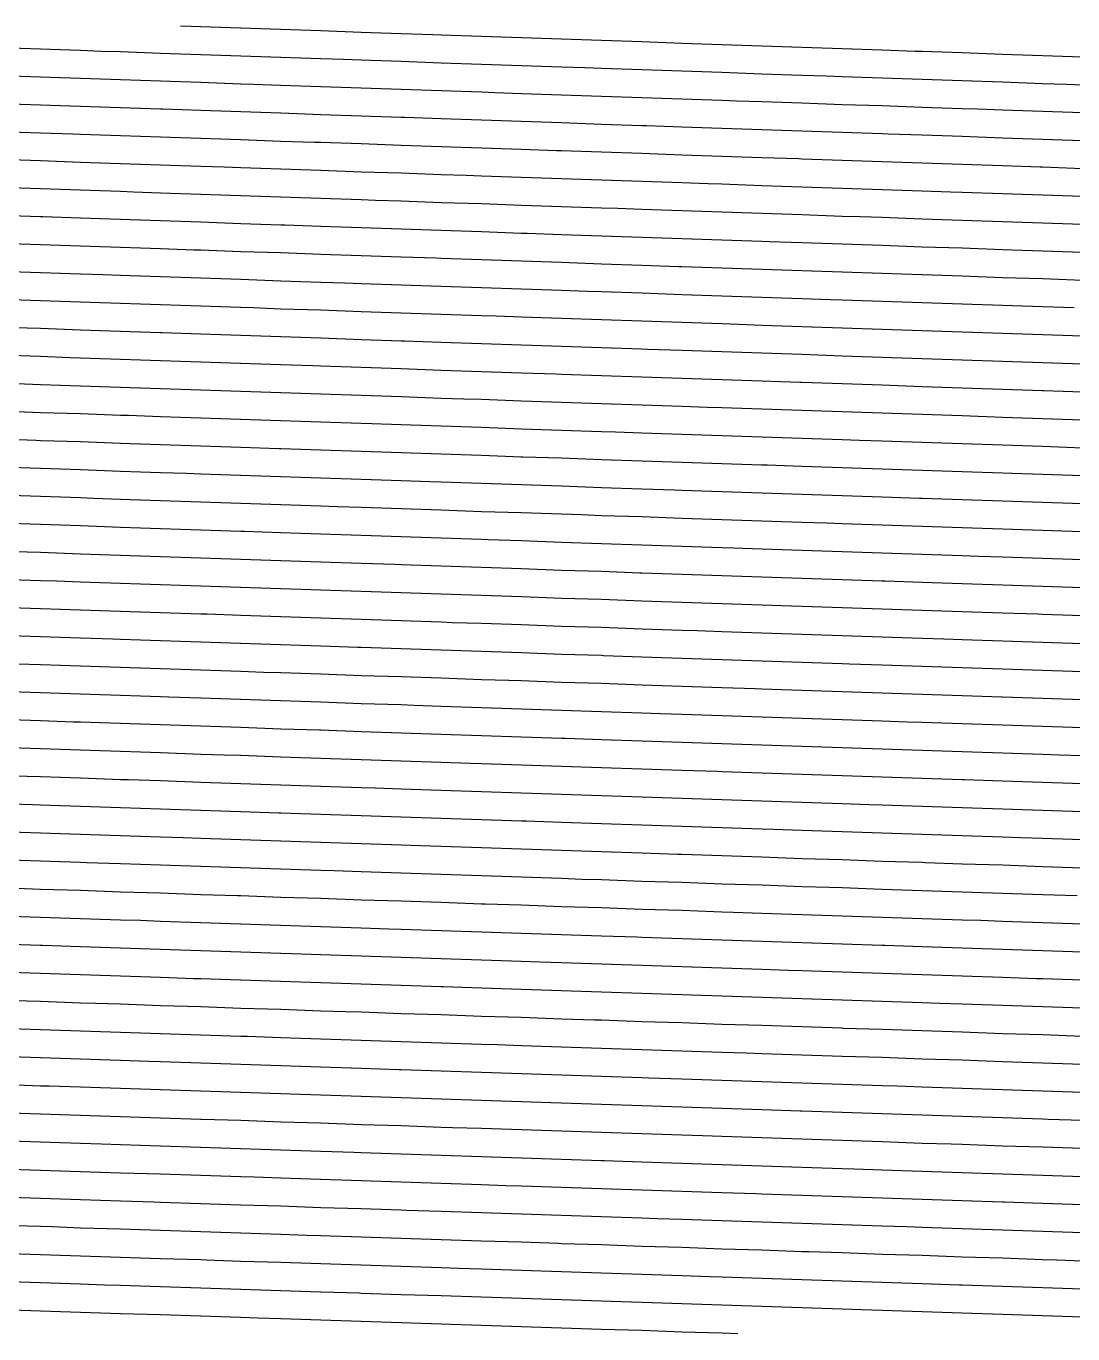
# Model space of a CAD drawing. Header units: metres. Extents: x 228 to 3387, y 31 to 162.
# Drawn here: x 2234.6 to 2317.2, y 32.7 to 135.9 of the extents above; entities that cross this region are included whole.
import ezdxf

# ---------------------------------------------------------------- set-up
doc = ezdxf.new("R2010")
doc.units = ezdxf.units.M
for name, color, linetype in [('Vs_1000', 7, 'Continuous'), ('Vs_1025', 7, 'Continuous'), ('Vs_1050', 7, 'Continuous'), ('Vs_1075', 7, 'Continuous'), ('Vs_1100', 7, 'Continuous'), ('Vs_1125', 7, 'Continuous'), ('Vs_1150', 7, 'Continuous'), ('Vs_1175', 7, 'Continuous'), ('Vs_1200', 7, 'Continuous'), ('Vs_1225', 7, 'Continuous'), ('Vs_1250', 7, 'Continuous'), ('Vs_1275', 7, 'Continuous'), ('Vs_1300', 7, 'Continuous'), ('Vs_1325', 7, 'Continuous'), ('Vs_1350', 7, 'Continuous'), ('Vs_1375', 7, 'Continuous'), ('Vs_1400', 7, 'Continuous'), ('Vs_1425', 7, 'Continuous'), ('Vs_1450', 7, 'Continuous'), ('Vs_1475', 7, 'Continuous'), ('Vs_1500', 7, 'Continuous'), ('Vs_1525', 7, 'Continuous'), ('Vs_375', 7, 'Continuous'), ('Vs_400', 7, 'Continuous'), ('Vs_425', 7, 'Continuous'), ('Vs_450', 7, 'Continuous'), ('Vs_475', 7, 'Continuous'), ('Vs_500', 7, 'Continuous'), ('Vs_525', 7, 'Continuous'), ('Vs_550', 7, 'Continuous'), ('Vs_575', 7, 'Continuous'), ('Vs_600', 7, 'Continuous'), ('Vs_625', 7, 'Continuous'), ('Vs_650', 7, 'Continuous'), ('Vs_675', 7, 'Continuous'), ('Vs_700', 7, 'Continuous'), ('Vs_725', 7, 'Continuous'), ('Vs_750', 7, 'Continuous'), ('Vs_775', 7, 'Continuous'), ('Vs_800', 7, 'Continuous'), ('Vs_825', 7, 'Continuous'), ('Vs_850', 7, 'Continuous'), ('Vs_875', 7, 'Continuous'), ('Vs_900', 7, 'Continuous'), ('Vs_925', 7, 'Continuous'), ('Vs_950', 7, 'Continuous'), ('Vs_975', 7, 'Continuous')]:
    doc.layers.add(name, color=color, linetype=linetype)

msp = doc.modelspace()

# ---------------------------------------------------------------- linework, layer by layer
at = {"layer": 'Vs_1000'}
msp.add_lwpolyline([(2317.92, 78.32), (2316.1, 78.38), (2314.76, 78.43), (2311.6, 78.53), (2308.44, 78.64), (2305.28, 78.74), (2302.12, 78.85), (2298.95, 78.96), (2296.6, 79.04), (2295.79, 79.06), (2292.63, 79.17), (2289.47, 79.27), (2286.31, 79.38), (2283.15, 79.49), (2279.98, 79.59), (2277.14, 79.69), (2276.82, 79.7), (2273.66, 79.81), (2270.5, 79.91), (2267.34, 80.02), (2264.17, 80.12), (2261.01, 80.23), (2257.85, 80.34), (2257.73, 80.34), (2254.69, 80.44), (2251.53, 80.55), (2248.37, 80.66), (2245.2, 80.76), (2242.04, 80.87), (2238.88, 80.98), (2238.33, 80.99), (2235.72, 81.08), (2232.56, 81.19)], dxfattribs=at)
at = {"layer": 'Vs_1025'}
msp.add_lwpolyline([(2317.92, 76.11), (2314.76, 76.22), (2311.6, 76.32), (2308.59, 76.42), (2308.44, 76.43), (2305.28, 76.53), (2302.12, 76.64), (2298.95, 76.75), (2295.79, 76.85), (2292.63, 76.96), (2289.47, 77.06), (2289.1, 77.08), (2286.31, 77.17), (2283.15, 77.28), (2279.98, 77.38), (2276.82, 77.49), (2273.66, 77.59), (2270.5, 77.7), (2269.64, 77.73), (2267.34, 77.81), (2264.17, 77.91), (2261.01, 78.02), (2257.85, 78.12), (2254.69, 78.23), (2251.53, 78.34), (2250.21, 78.38), (2248.37, 78.44), (2245.2, 78.55), (2242.04, 78.66), (2238.88, 78.76), (2235.72, 78.87), (2232.56, 78.98)], dxfattribs=at)
at = {"layer": 'Vs_1050'}
msp.add_lwpolyline([(2317.92, 73.9), (2314.76, 74), (2311.6, 74.11), (2308.44, 74.22), (2305.28, 74.32), (2302.12, 74.43), (2301.08, 74.46), (2298.95, 74.53), (2295.79, 74.64), (2292.63, 74.75), (2289.47, 74.85), (2286.31, 74.96), (2283.15, 75.06), (2281.58, 75.12), (2279.98, 75.17), (2276.82, 75.28), (2273.66, 75.38), (2270.5, 75.49), (2267.34, 75.59), (2264.17, 75.7), (2262.11, 75.77), (2261.01, 75.81), (2257.85, 75.91), (2254.69, 76.02), (2251.53, 76.12), (2248.37, 76.23), (2245.2, 76.34), (2242.66, 76.42), (2242.04, 76.44), (2238.88, 76.55), (2235.72, 76.66), (2232.56, 76.76)], dxfattribs=at)
at = {"layer": 'Vs_1075'}
msp.add_lwpolyline([(2317.92, 71.69), (2314.76, 71.79), (2313.06, 71.85), (2311.6, 71.9), (2308.44, 72), (2305.28, 72.11), (2302.12, 72.22), (2298.95, 72.32), (2295.79, 72.43), (2293.54, 72.5), (2292.63, 72.53), (2289.47, 72.64), (2286.31, 72.74), (2283.15, 72.85), (2279.98, 72.96), (2276.82, 73.06), (2274.04, 73.16), (2273.66, 73.17), (2270.5, 73.27), (2267.34, 73.38), (2264.17, 73.49), (2261.01, 73.59), (2257.85, 73.7), (2254.69, 73.8), (2254.56, 73.81), (2251.53, 73.91), (2248.37, 74.02), (2245.2, 74.12), (2242.04, 74.23), (2238.88, 74.33), (2235.72, 74.44), (2235.08, 74.46), (2232.56, 74.55)], dxfattribs=at)
at = {"layer": 'Vs_1100'}
msp.add_lwpolyline([(2317.92, 69.47), (2314.76, 69.58), (2311.6, 69.69), (2308.44, 69.79), (2305.52, 69.89), (2305.28, 69.9), (2302.12, 70), (2298.95, 70.11), (2295.79, 70.21), (2292.63, 70.32), (2289.47, 70.43), (2286.31, 70.53), (2285.99, 70.54), (2283.15, 70.64), (2279.98, 70.74), (2276.82, 70.85), (2273.66, 70.96), (2270.5, 71.06), (2267.34, 71.17), (2266.48, 71.2), (2264.17, 71.27), (2261.01, 71.38), (2257.85, 71.48), (2254.69, 71.59), (2251.53, 71.7), (2248.37, 71.8), (2246.97, 71.85), (2245.2, 71.91), (2242.04, 72.01), (2238.88, 72.12), (2235.72, 72.23), (2232.56, 72.33)], dxfattribs=at)
at = {"layer": 'Vs_1125'}
msp.add_lwpolyline([(2317.49, 67.28), (2314.76, 67.37), (2311.6, 67.47), (2308.44, 67.58), (2305.28, 67.68), (2302.12, 67.79), (2298.95, 67.9), (2297.95, 67.93), (2295.79, 68), (2292.63, 68.11), (2289.47, 68.21), (2286.31, 68.32), (2283.15, 68.42), (2279.98, 68.53), (2278.42, 68.58), (2276.82, 68.64), (2273.66, 68.74), (2270.5, 68.85), (2267.34, 68.95), (2264.17, 69.06), (2261.01, 69.17), (2258.89, 69.24), (2257.85, 69.27), (2254.69, 69.38), (2251.53, 69.48), (2248.37, 69.59), (2245.2, 69.69), (2242.04, 69.8), (2239.35, 69.89), (2238.88, 69.91), (2235.72, 70.01), (2232.56, 70.12)], dxfattribs=at)
at = {"layer": 'Vs_1150'}
msp.add_lwpolyline([(2317.92, 65.05), (2314.76, 65.15), (2311.6, 65.26), (2309.91, 65.32), (2308.44, 65.37), (2305.28, 65.47), (2302.12, 65.58), (2298.95, 65.68), (2295.79, 65.79), (2292.63, 65.89), (2290.37, 65.97), (2289.47, 66), (2286.31, 66.11), (2283.15, 66.21), (2279.98, 66.32), (2276.82, 66.42), (2273.66, 66.53), (2270.82, 66.62), (2270.5, 66.63), (2267.34, 66.74), (2264.17, 66.85), (2261.01, 66.95), (2257.85, 67.06), (2254.69, 67.16), (2251.53, 67.27), (2251.26, 67.28), (2248.37, 67.37), (2245.2, 67.48), (2242.04, 67.58), (2238.88, 67.69), (2235.72, 67.79), (2232.56, 67.9)], dxfattribs=at)
at = {"layer": 'Vs_1175'}
msp.add_lwpolyline([(2317.92, 62.84), (2314.76, 62.94), (2311.6, 63.05), (2308.44, 63.15), (2305.28, 63.26), (2302.33, 63.36), (2302.12, 63.36), (2298.95, 63.47), (2295.79, 63.58), (2292.63, 63.68), (2289.47, 63.79), (2286.31, 63.89), (2283.15, 64), (2282.77, 64.01), (2279.98, 64.1), (2276.82, 64.21), (2273.66, 64.31), (2270.5, 64.42), (2267.34, 64.53), (2264.17, 64.63), (2263.19, 64.66), (2261.01, 64.74), (2257.85, 64.84), (2254.69, 64.95), (2251.53, 65.05), (2248.37, 65.16), (2245.2, 65.26), (2243.6, 65.32), (2242.04, 65.37), (2238.88, 65.47), (2235.72, 65.58), (2232.56, 65.68)], dxfattribs=at)
at = {"layer": 'Vs_1200'}
msp.add_lwpolyline([(2317.92, 60.62), (2314.76, 60.73), (2314.27, 60.74), (2311.6, 60.83), (2308.44, 60.94), (2305.28, 61.04), (2302.12, 61.15), (2298.95, 61.26), (2295.79, 61.36), (2294.72, 61.4), (2292.63, 61.47), (2289.47, 61.57), (2286.31, 61.68), (2283.15, 61.78), (2279.98, 61.89), (2276.82, 61.99), (2275.14, 62.05), (2273.66, 62.1), (2270.5, 62.2), (2267.34, 62.31), (2264.17, 62.42), (2261.01, 62.52), (2257.85, 62.63), (2255.53, 62.7), (2254.69, 62.73), (2251.53, 62.84), (2248.37, 62.94), (2245.2, 63.05), (2242.04, 63.15), (2238.88, 63.26), (2235.89, 63.36), (2235.72, 63.36), (2232.56, 63.47)], dxfattribs=at)
at = {"layer": 'Vs_1225'}
msp.add_lwpolyline([(2317.92, 58.41), (2314.76, 58.51), (2311.6, 58.62), (2308.44, 58.72), (2306.66, 58.78), (2305.28, 58.83), (2302.12, 58.94), (2298.95, 59.04), (2295.79, 59.15), (2292.63, 59.25), (2289.47, 59.36), (2287.09, 59.44), (2286.31, 59.46), (2283.15, 59.57), (2279.98, 59.67), (2276.82, 59.78), (2273.66, 59.88), (2270.5, 59.99), (2267.48, 60.09), (2267.34, 60.1), (2264.17, 60.2), (2261.01, 60.31), (2257.85, 60.41), (2254.69, 60.52), (2251.53, 60.62), (2248.37, 60.73), (2247.83, 60.74), (2245.2, 60.83), (2242.04, 60.94), (2238.88, 61.04), (2235.72, 61.15), (2232.56, 61.25)], dxfattribs=at)
at = {"layer": 'Vs_1250'}
msp.add_lwpolyline([(2317.92, 56.19), (2314.76, 56.3), (2311.6, 56.4), (2308.44, 56.51), (2305.28, 56.62), (2302.12, 56.72), (2299.03, 56.82), (2298.95, 56.83), (2295.79, 56.93), (2292.63, 57.04), (2289.47, 57.14), (2286.31, 57.25), (2283.15, 57.35), (2279.98, 57.46), (2279.43, 57.48), (2276.82, 57.56), (2273.66, 57.67), (2270.5, 57.77), (2267.34, 57.88), (2264.17, 57.98), (2261.01, 58.09), (2259.78, 58.13), (2257.85, 58.19), (2254.69, 58.3), (2251.53, 58.4), (2248.37, 58.51), (2245.2, 58.61), (2242.04, 58.72), (2240.08, 58.78), (2238.88, 58.82), (2235.72, 58.93), (2232.56, 59.03)], dxfattribs=at)
at = {"layer": 'Vs_1275'}
msp.add_lwpolyline([(2317.92, 53.98), (2314.76, 54.08), (2311.6, 54.19), (2310.95, 54.21), (2308.44, 54.3), (2305.28, 54.4), (2302.12, 54.51), (2298.95, 54.61), (2295.79, 54.72), (2292.63, 54.82), (2291.38, 54.86), (2289.47, 54.93), (2286.31, 55.03), (2283.15, 55.14), (2279.98, 55.24), (2276.82, 55.35), (2273.66, 55.45), (2271.74, 55.52), (2270.5, 55.56), (2267.34, 55.66), (2264.17, 55.77), (2261.01, 55.87), (2257.85, 55.98), (2254.69, 56.08), (2252.04, 56.17), (2251.53, 56.19), (2248.37, 56.29), (2245.2, 56.4), (2242.04, 56.5), (2238.88, 56.61), (2235.72, 56.71), (2232.56, 56.81)], dxfattribs=at)
at = {"layer": 'Vs_1300'}
msp.add_lwpolyline([(2317.92, 51.76), (2314.76, 51.87), (2311.6, 51.97), (2308.44, 52.08), (2305.28, 52.19), (2303.31, 52.25), (2302.12, 52.29), (2298.95, 52.4), (2295.79, 52.5), (2292.63, 52.61), (2289.47, 52.71), (2286.31, 52.82), (2283.7, 52.9), (2283.15, 52.92), (2279.98, 53.03), (2276.82, 53.13), (2273.66, 53.24), (2270.5, 53.34), (2267.34, 53.45), (2264.17, 53.55), (2264.01, 53.56), (2261.01, 53.66), (2257.85, 53.76), (2254.69, 53.87), (2251.53, 53.97), (2248.37, 54.08), (2245.2, 54.18), (2244.26, 54.21), (2242.04, 54.28), (2238.88, 54.39), (2235.72, 54.49), (2232.56, 54.6)], dxfattribs=at)
at = {"layer": 'Vs_1325'}
msp.add_lwpolyline([(2317.92, 49.55), (2315.2, 49.64), (2314.76, 49.65), (2311.6, 49.76), (2308.44, 49.86), (2305.28, 49.97), (2302.12, 50.08), (2298.95, 50.18), (2295.79, 50.29), (2295.64, 50.29), (2292.63, 50.39), (2289.47, 50.5), (2286.31, 50.6), (2283.15, 50.71), (2279.98, 50.81), (2276.82, 50.92), (2275.98, 50.94), (2273.66, 51.02), (2270.5, 51.13), (2267.34, 51.23), (2264.17, 51.34), (2261.01, 51.44), (2257.85, 51.54), (2256.24, 51.6), (2254.69, 51.65), (2251.53, 51.75), (2248.37, 51.86), (2245.2, 51.96), (2242.04, 52.07), (2238.88, 52.17), (2236.41, 52.25), (2235.72, 52.27), (2232.56, 52.38)], dxfattribs=at)
at = {"layer": 'Vs_1350'}
msp.add_lwpolyline([(2317.92, 47.33), (2314.76, 47.44), (2311.6, 47.54), (2308.44, 47.65), (2307.55, 47.68), (2305.28, 47.75), (2302.12, 47.86), (2298.95, 47.97), (2295.79, 48.07), (2292.63, 48.18), (2289.47, 48.28), (2287.94, 48.33), (2286.31, 48.39), (2283.15, 48.49), (2279.98, 48.6), (2276.82, 48.7), (2273.66, 48.81), (2270.5, 48.91), (2268.23, 48.98), (2267.34, 49.01), (2264.17, 49.12), (2261.01, 49.22), (2257.85, 49.33), (2254.69, 49.43), (2251.53, 49.54), (2248.42, 49.64), (2248.37, 49.64), (2245.2, 49.74), (2242.04, 49.85), (2238.88, 49.95), (2235.72, 50.06), (2232.56, 50.16)], dxfattribs=at)
at = {"layer": 'Vs_1375'}
msp.add_lwpolyline([(2317.92, 45.11), (2314.76, 45.22), (2311.6, 45.33), (2308.44, 45.43), (2305.28, 45.54), (2302.12, 45.64), (2299.87, 45.72), (2298.95, 45.75), (2295.79, 45.85), (2292.63, 45.96), (2289.47, 46.06), (2286.31, 46.17), (2283.15, 46.27), (2280.2, 46.37), (2279.98, 46.38), (2276.82, 46.48), (2273.66, 46.59), (2270.5, 46.69), (2267.34, 46.8), (2264.17, 46.9), (2261.01, 47.01), (2260.43, 47.03), (2257.85, 47.11), (2254.69, 47.21), (2251.53, 47.32), (2248.37, 47.42), (2245.2, 47.53), (2242.04, 47.63), (2240.54, 47.68), (2238.88, 47.73), (2235.72, 47.84), (2232.56, 47.94)], dxfattribs=at)
at = {"layer": 'Vs_1400'}
msp.add_lwpolyline([(2317.92, 42.9), (2314.76, 43), (2311.74, 43.11), (2311.6, 43.11), (2308.44, 43.22), (2305.28, 43.32), (2302.12, 43.43), (2298.95, 43.53), (2295.79, 43.64), (2292.63, 43.74), (2292.15, 43.76), (2289.47, 43.85), (2286.31, 43.95), (2283.15, 44.06), (2279.98, 44.16), (2276.82, 44.27), (2273.66, 44.37), (2272.42, 44.41), (2270.5, 44.48), (2267.34, 44.58), (2264.17, 44.68), (2261.01, 44.79), (2257.85, 44.89), (2254.69, 45), (2252.58, 45.07), (2251.53, 45.1), (2248.37, 45.2), (2245.2, 45.31), (2242.04, 45.41), (2238.88, 45.51), (2235.72, 45.62), (2232.6, 45.72)], dxfattribs=at)
at = {"layer": 'Vs_1425'}
msp.add_lwpolyline([(2317.92, 40.68), (2314.76, 40.79), (2311.6, 40.89), (2308.44, 41), (2305.28, 41.1), (2304.06, 41.15), (2302.12, 41.21), (2298.95, 41.32), (2295.79, 41.42), (2292.63, 41.53), (2289.47, 41.63), (2286.31, 41.74), (2284.39, 41.8), (2283.15, 41.84), (2279.98, 41.94), (2276.82, 42.05), (2273.66, 42.15), (2270.5, 42.26), (2267.34, 42.36), (2264.6, 42.45), (2264.17, 42.47), (2261.01, 42.57), (2257.85, 42.67), (2254.69, 42.78), (2251.53, 42.88), (2248.37, 42.98), (2245.2, 43.09), (2244.66, 43.11), (2242.04, 43.19), (2238.88, 43.29), (2235.72, 43.4), (2232.56, 43.5)], dxfattribs=at)
at = {"layer": 'Vs_1450'}
msp.add_lwpolyline([(2317.92, 38.46), (2315.89, 38.53), (2314.76, 38.57), (2311.6, 38.68), (2308.44, 38.78), (2305.28, 38.89), (2302.12, 38.99), (2298.95, 39.1), (2296.33, 39.19), (2295.79, 39.2), (2292.63, 39.31), (2289.47, 39.41), (2286.31, 39.52), (2283.15, 39.62), (2279.98, 39.73), (2276.82, 39.83), (2276.6, 39.84), (2273.66, 39.94), (2270.5, 40.04), (2267.34, 40.14), (2264.17, 40.25), (2261.01, 40.35), (2257.85, 40.46), (2256.72, 40.49), (2254.69, 40.56), (2251.53, 40.66), (2248.37, 40.77), (2245.2, 40.87), (2242.04, 40.97), (2238.88, 41.07), (2236.68, 41.15), (2235.72, 41.18), (2232.56, 41.28)], dxfattribs=at)
at = {"layer": 'Vs_1475'}
msp.add_lwpolyline([(2317.92, 36.25), (2314.76, 36.35), (2311.6, 36.46), (2308.44, 36.57), (2308.21, 36.57), (2305.28, 36.67), (2302.12, 36.78), (2298.95, 36.88), (2295.79, 36.99), (2292.63, 37.09), (2289.47, 37.2), (2288.56, 37.23), (2286.31, 37.3), (2283.15, 37.41), (2279.98, 37.51), (2276.82, 37.61), (2273.66, 37.72), (2270.5, 37.82), (2268.75, 37.88), (2267.34, 37.93), (2264.17, 38.03), (2261.01, 38.13), (2257.85, 38.24), (2254.69, 38.34), (2251.53, 38.44), (2248.78, 38.53), (2248.37, 38.55), (2245.2, 38.65), (2242.04, 38.75), (2238.88, 38.85), (2235.72, 38.96), (2232.56, 39.06)], dxfattribs=at)
at = {"layer": 'Vs_1500'}
msp.add_lwpolyline([(2317.92, 34.03), (2314.76, 34.14), (2311.6, 34.24), (2308.44, 34.35), (2305.28, 34.45), (2302.12, 34.56), (2300.48, 34.61), (2298.95, 34.66), (2295.79, 34.77), (2292.63, 34.87), (2289.47, 34.98), (2286.31, 35.08), (2283.15, 35.19), (2280.75, 35.27), (2279.98, 35.29), (2276.82, 35.4), (2273.66, 35.5), (2270.5, 35.6), (2267.34, 35.71), (2264.17, 35.81), (2261.01, 35.91), (2260.85, 35.92), (2257.85, 36.02), (2254.69, 36.12), (2251.53, 36.22), (2248.37, 36.33), (2245.2, 36.43), (2242.04, 36.53), (2240.77, 36.57), (2238.88, 36.63), (2235.72, 36.74), (2232.56, 36.84)], dxfattribs=at)
at = {"layer": 'Vs_1525'}
msp.add_lwpolyline([(2290.72, 32.72), (2289.47, 32.76), (2286.31, 32.86), (2283.15, 32.97), (2279.98, 33.07), (2276.82, 33.18), (2273.66, 33.28), (2272.89, 33.31), (2270.5, 33.38), (2267.34, 33.49), (2264.17, 33.59), (2261.01, 33.7), (2257.85, 33.8), (2254.69, 33.9), (2252.88, 33.96), (2251.53, 34), (2248.37, 34.11), (2245.2, 34.21), (2242.04, 34.31), (2238.88, 34.41), (2235.72, 34.52), (2232.67, 34.61)], dxfattribs=at)
at = {"layer": 'Vs_375'}
msp.add_lwpolyline([(2317.92, 133.45), (2314.76, 133.56), (2311.6, 133.67), (2308.44, 133.78), (2305.28, 133.89), (2304.71, 133.91), (2302.12, 134), (2298.95, 134.11), (2295.79, 134.22), (2292.63, 134.33), (2289.47, 134.43), (2286.31, 134.54), (2285.72, 134.56), (2283.15, 134.65), (2279.98, 134.76), (2276.82, 134.87), (2273.66, 134.98), (2270.5, 135.08), (2267.34, 135.19), (2266.67, 135.22), (2264.17, 135.3), (2261.01, 135.41), (2257.85, 135.52), (2254.69, 135.63), (2251.53, 135.73), (2248.37, 135.84), (2247.6, 135.87), (2246.76, 135.9)], dxfattribs=at)
at = {"layer": 'Vs_400'}
msp.add_lwpolyline([(2317.92, 131.25), (2316.66, 131.3), (2314.76, 131.36), (2311.6, 131.47), (2308.44, 131.58), (2305.28, 131.69), (2302.12, 131.8), (2298.95, 131.91), (2297.69, 131.95), (2295.79, 132.01), (2292.63, 132.12), (2289.47, 132.23), (2286.31, 132.34), (2283.15, 132.45), (2279.98, 132.56), (2278.65, 132.6), (2276.82, 132.67), (2273.66, 132.77), (2270.5, 132.88), (2267.34, 132.99), (2264.17, 133.1), (2261.01, 133.21), (2259.59, 133.26), (2257.85, 133.32), (2254.69, 133.42), (2251.53, 133.53), (2248.37, 133.64), (2245.2, 133.75), (2242.04, 133.86), (2240.51, 133.91), (2238.88, 133.97), (2235.72, 134.07), (2232.56, 134.18)], dxfattribs=at)
at = {"layer": 'Vs_425'}
msp.add_lwpolyline([(2317.92, 129.05), (2314.76, 129.16), (2311.6, 129.27), (2309.65, 129.34), (2308.44, 129.38), (2305.28, 129.49), (2302.12, 129.6), (2298.95, 129.7), (2295.79, 129.81), (2292.63, 129.92), (2290.63, 129.99), (2289.47, 130.03), (2286.31, 130.14), (2283.15, 130.25), (2279.98, 130.35), (2276.82, 130.46), (2273.66, 130.57), (2271.57, 130.64), (2270.5, 130.68), (2267.34, 130.79), (2264.17, 130.9), (2261.01, 131), (2257.85, 131.11), (2254.69, 131.22), (2252.49, 131.3), (2251.53, 131.33), (2248.37, 131.44), (2245.2, 131.55), (2242.04, 131.65), (2238.88, 131.76), (2235.72, 131.87), (2233.41, 131.95)], dxfattribs=at)
at = {"layer": 'Vs_450'}
msp.add_lwpolyline([(2317.92, 126.85), (2314.76, 126.96), (2311.6, 127.07), (2308.44, 127.18), (2305.28, 127.29), (2302.6, 127.38), (2302.12, 127.39), (2298.95, 127.5), (2295.79, 127.61), (2292.63, 127.72), (2289.47, 127.83), (2286.31, 127.94), (2283.54, 128.03), (2283.15, 128.04), (2279.98, 128.15), (2276.82, 128.26), (2273.66, 128.37), (2270.5, 128.48), (2267.34, 128.59), (2264.46, 128.68), (2264.17, 128.69), (2261.01, 128.8), (2257.85, 128.91), (2254.69, 129.02), (2251.53, 129.13), (2248.37, 129.23), (2245.38, 129.34), (2245.2, 129.34), (2242.04, 129.45), (2238.88, 129.56), (2235.72, 129.67), (2232.56, 129.78)], dxfattribs=at)
at = {"layer": 'Vs_475'}
msp.add_lwpolyline([(2317.92, 124.65), (2314.76, 124.76), (2314.58, 124.76), (2311.6, 124.87), (2308.44, 124.97), (2305.28, 125.08), (2302.12, 125.19), (2298.95, 125.3), (2295.79, 125.41), (2295.52, 125.42), (2292.63, 125.52), (2289.47, 125.62), (2286.31, 125.73), (2283.15, 125.84), (2279.98, 125.95), (2276.82, 126.06), (2276.43, 126.07), (2273.66, 126.17), (2270.5, 126.27), (2267.34, 126.38), (2264.17, 126.49), (2261.01, 126.6), (2257.85, 126.71), (2257.34, 126.72), (2254.69, 126.81), (2251.53, 126.92), (2248.37, 127.03), (2245.2, 127.14), (2242.04, 127.25), (2238.88, 127.36), (2238.27, 127.38), (2235.72, 127.46), (2232.56, 127.57)], dxfattribs=at)
at = {"layer": 'Vs_500'}
msp.add_lwpolyline([(2317.92, 122.45), (2314.76, 122.56), (2311.6, 122.66), (2308.44, 122.77), (2307.5, 122.8), (2305.28, 122.88), (2302.12, 122.99), (2298.95, 123.1), (2295.79, 123.2), (2292.63, 123.31), (2289.47, 123.42), (2288.4, 123.46), (2286.31, 123.53), (2283.15, 123.64), (2279.98, 123.75), (2276.82, 123.85), (2273.66, 123.96), (2270.5, 124.07), (2269.3, 124.11), (2267.34, 124.18), (2264.17, 124.29), (2261.01, 124.39), (2257.85, 124.5), (2254.69, 124.61), (2251.53, 124.72), (2250.21, 124.76), (2248.37, 124.83), (2245.2, 124.94), (2242.04, 125.04), (2238.88, 125.15), (2235.72, 125.26), (2232.56, 125.37)], dxfattribs=at)
at = {"layer": 'Vs_525'}
msp.add_lwpolyline([(2317.92, 120.24), (2314.76, 120.35), (2311.6, 120.46), (2308.44, 120.57), (2305.28, 120.68), (2302.12, 120.79), (2300.38, 120.84), (2298.95, 120.89), (2295.79, 121), (2292.63, 121.11), (2289.47, 121.22), (2286.31, 121.33), (2283.15, 121.43), (2281.26, 121.5), (2279.98, 121.54), (2276.82, 121.65), (2273.66, 121.76), (2270.5, 121.87), (2267.34, 121.97), (2264.17, 122.08), (2262.15, 122.15), (2261.01, 122.19), (2257.85, 122.3), (2254.69, 122.41), (2251.53, 122.51), (2248.37, 122.62), (2245.2, 122.73), (2243.06, 122.8), (2242.04, 122.84), (2238.88, 122.95), (2235.72, 123.06), (2232.56, 123.16)], dxfattribs=at)
at = {"layer": 'Vs_550'}
msp.add_lwpolyline([(2317.92, 118.04), (2314.76, 118.15), (2312.38, 118.23), (2311.6, 118.26), (2308.44, 118.37), (2305.28, 118.47), (2302.12, 118.58), (2298.95, 118.69), (2295.79, 118.8), (2293.24, 118.88), (2292.63, 118.91), (2289.47, 119.01), (2286.31, 119.12), (2283.15, 119.23), (2279.98, 119.34), (2276.82, 119.44), (2274.11, 119.54), (2273.66, 119.55), (2270.5, 119.66), (2267.34, 119.77), (2264.17, 119.88), (2261.01, 119.99), (2257.85, 120.09), (2254.99, 120.19), (2254.69, 120.2), (2251.53, 120.31), (2248.37, 120.42), (2245.2, 120.53), (2242.04, 120.63), (2238.88, 120.74), (2235.91, 120.84), (2235.72, 120.85), (2232.56, 120.96)], dxfattribs=at)
at = {"layer": 'Vs_575'}
msp.add_lwpolyline([(2317.92, 115.84), (2314.76, 115.95), (2311.6, 116.05), (2308.44, 116.16), (2305.28, 116.27), (2305.23, 116.27), (2302.12, 116.38), (2298.95, 116.49), (2295.79, 116.59), (2292.63, 116.7), (2289.47, 116.81), (2286.31, 116.92), (2286.07, 116.92), (2283.15, 117.02), (2279.98, 117.13), (2276.82, 117.24), (2273.66, 117.35), (2270.5, 117.46), (2267.34, 117.56), (2266.93, 117.58), (2264.17, 117.67), (2261.01, 117.78), (2257.85, 117.89), (2254.69, 118), (2251.53, 118.1), (2248.37, 118.21), (2247.82, 118.23), (2245.2, 118.32), (2242.04, 118.43), (2238.88, 118.54), (2235.72, 118.65), (2232.56, 118.75)], dxfattribs=at)
at = {"layer": 'Vs_600'}
msp.add_lwpolyline([(2317.26, 113.66), (2314.76, 113.74), (2311.6, 113.85), (2308.44, 113.96), (2305.28, 114.07), (2302.12, 114.17), (2298.95, 114.28), (2298.05, 114.31), (2295.79, 114.39), (2292.63, 114.5), (2289.47, 114.6), (2286.31, 114.71), (2283.15, 114.82), (2279.98, 114.93), (2278.88, 114.96), (2276.82, 115.03), (2273.66, 115.14), (2270.5, 115.25), (2267.34, 115.36), (2264.17, 115.47), (2261.01, 115.57), (2259.74, 115.62), (2257.85, 115.68), (2254.69, 115.79), (2251.53, 115.9), (2248.37, 116.01), (2245.2, 116.11), (2242.04, 116.22), (2240.63, 116.27), (2238.88, 116.33), (2235.72, 116.44), (2232.56, 116.55)], dxfattribs=at)
at = {"layer": 'Vs_625'}
msp.add_lwpolyline([(2317.92, 111.43), (2314.76, 111.54), (2311.6, 111.65), (2310.07, 111.7), (2308.44, 111.75), (2305.28, 111.86), (2302.12, 111.97), (2298.95, 112.08), (2295.79, 112.18), (2292.63, 112.29), (2290.85, 112.35), (2289.47, 112.4), (2286.31, 112.51), (2283.15, 112.61), (2279.98, 112.72), (2276.82, 112.83), (2273.66, 112.94), (2271.67, 113.01), (2270.5, 113.05), (2267.34, 113.15), (2264.17, 113.26), (2261.01, 113.37), (2257.85, 113.48), (2254.69, 113.58), (2252.53, 113.66), (2251.53, 113.69), (2248.37, 113.8), (2245.2, 113.91), (2242.04, 114.02), (2238.88, 114.12), (2235.72, 114.23), (2233.43, 114.31)], dxfattribs=at)
at = {"layer": 'Vs_650'}
msp.add_lwpolyline([(2317.92, 109.23), (2314.76, 109.33), (2311.6, 109.44), (2308.44, 109.55), (2305.28, 109.66), (2302.85, 109.74), (2302.12, 109.76), (2298.95, 109.87), (2295.79, 109.98), (2292.63, 110.09), (2289.47, 110.19), (2286.31, 110.3), (2283.63, 110.39), (2283.15, 110.41), (2279.98, 110.52), (2276.82, 110.62), (2273.66, 110.73), (2270.5, 110.84), (2267.34, 110.95), (2264.45, 111.05), (2264.17, 111.05), (2261.01, 111.16), (2257.85, 111.27), (2254.69, 111.38), (2251.53, 111.49), (2248.37, 111.59), (2245.31, 111.7), (2245.2, 111.7), (2242.04, 111.81), (2238.88, 111.92), (2235.72, 112.03), (2232.56, 112.13)], dxfattribs=at)
at = {"layer": 'Vs_675'}
msp.add_lwpolyline([(2317.92, 107.02), (2314.88, 107.13), (2314.76, 107.13), (2311.6, 107.24), (2308.44, 107.34), (2305.28, 107.45), (2302.12, 107.56), (2298.95, 107.67), (2295.79, 107.77), (2295.61, 107.78), (2292.63, 107.88), (2289.47, 107.99), (2286.31, 108.09), (2283.15, 108.2), (2279.98, 108.31), (2276.82, 108.42), (2276.38, 108.43), (2273.66, 108.52), (2270.5, 108.63), (2267.34, 108.74), (2264.17, 108.85), (2261.01, 108.96), (2257.85, 109.06), (2257.2, 109.09), (2254.69, 109.17), (2251.53, 109.28), (2248.37, 109.39), (2245.2, 109.49), (2242.04, 109.6), (2238.88, 109.71), (2238.07, 109.74), (2235.72, 109.82), (2232.56, 109.93)], dxfattribs=at)
at = {"layer": 'Vs_700'}
msp.add_lwpolyline([(2317.92, 104.82), (2314.76, 104.92), (2311.6, 105.03), (2308.44, 105.14), (2307.62, 105.17), (2305.28, 105.25), (2302.12, 105.35), (2298.95, 105.46), (2295.79, 105.57), (2292.63, 105.67), (2289.47, 105.78), (2288.35, 105.82), (2286.31, 105.89), (2283.15, 106), (2279.98, 106.1), (2276.82, 106.21), (2273.66, 106.32), (2270.5, 106.43), (2269.12, 106.47), (2267.34, 106.53), (2264.17, 106.64), (2261.01, 106.75), (2257.85, 106.86), (2254.69, 106.96), (2251.53, 107.07), (2249.95, 107.13), (2248.37, 107.18), (2245.2, 107.29), (2242.04, 107.4), (2238.88, 107.5), (2235.72, 107.61), (2232.56, 107.72)], dxfattribs=at)
at = {"layer": 'Vs_725'}
msp.add_lwpolyline([(2317.92, 102.61), (2314.76, 102.72), (2311.6, 102.83), (2308.44, 102.93), (2305.28, 103.04), (2302.12, 103.15), (2300.34, 103.21), (2298.95, 103.25), (2295.79, 103.36), (2292.63, 103.47), (2289.47, 103.57), (2286.31, 103.68), (2283.15, 103.79), (2281.07, 103.86), (2279.98, 103.9), (2276.82, 104), (2273.66, 104.11), (2270.5, 104.22), (2267.34, 104.33), (2264.17, 104.43), (2261.85, 104.51), (2261.01, 104.54), (2257.85, 104.65), (2254.69, 104.76), (2251.53, 104.86), (2248.37, 104.97), (2245.2, 105.08), (2242.67, 105.17), (2242.04, 105.19), (2238.88, 105.3), (2235.72, 105.4), (2232.56, 105.51)], dxfattribs=at)
at = {"layer": 'Vs_750'}
msp.add_lwpolyline([(2317.92, 100.41), (2314.76, 100.51), (2312.38, 100.59), (2311.6, 100.62), (2308.44, 100.73), (2305.28, 100.83), (2302.12, 100.94), (2298.95, 101.05), (2295.79, 101.15), (2293.04, 101.25), (2292.63, 101.26), (2289.47, 101.37), (2286.31, 101.47), (2283.15, 101.58), (2279.98, 101.69), (2276.82, 101.8), (2273.77, 101.9), (2273.66, 101.9), (2270.5, 102.01), (2267.34, 102.12), (2264.17, 102.23), (2261.01, 102.33), (2257.85, 102.44), (2254.69, 102.55), (2254.55, 102.55), (2251.53, 102.66), (2248.37, 102.76), (2245.2, 102.87), (2242.04, 102.98), (2238.88, 103.09), (2235.72, 103.19), (2235.38, 103.21), (2232.56, 103.3)], dxfattribs=at)
at = {"layer": 'Vs_775'}
msp.add_lwpolyline([(2317.92, 98.2), (2314.76, 98.31), (2311.6, 98.41), (2308.44, 98.52), (2305.28, 98.63), (2305.05, 98.63), (2302.12, 98.73), (2298.95, 98.84), (2295.79, 98.95), (2292.63, 99.05), (2289.47, 99.16), (2286.31, 99.27), (2285.73, 99.29), (2283.15, 99.37), (2279.98, 99.48), (2276.82, 99.59), (2273.66, 99.7), (2270.5, 99.8), (2267.34, 99.91), (2266.46, 99.94), (2264.17, 100.02), (2261.01, 100.12), (2257.85, 100.23), (2254.69, 100.34), (2251.53, 100.45), (2248.37, 100.55), (2247.24, 100.59), (2245.2, 100.66), (2242.04, 100.77), (2238.88, 100.88), (2235.72, 100.99), (2232.56, 101.09)], dxfattribs=at)
at = {"layer": 'Vs_800'}
msp.add_lwpolyline([(2317.92, 95.99), (2317.1, 96.02), (2314.76, 96.1), (2311.6, 96.21), (2308.44, 96.31), (2305.28, 96.42), (2302.12, 96.52), (2298.95, 96.63), (2297.72, 96.67), (2295.79, 96.74), (2292.63, 96.85), (2289.47, 96.95), (2286.31, 97.06), (2283.15, 97.17), (2279.98, 97.27), (2278.39, 97.33), (2276.82, 97.38), (2273.66, 97.49), (2270.5, 97.59), (2267.34, 97.7), (2264.17, 97.81), (2261.01, 97.92), (2259.13, 97.98), (2257.85, 98.02), (2254.69, 98.13), (2251.53, 98.24), (2248.37, 98.35), (2245.2, 98.45), (2242.04, 98.56), (2239.91, 98.63), (2238.88, 98.67), (2235.72, 98.78), (2232.56, 98.88)], dxfattribs=at)
at = {"layer": 'Vs_825'}
msp.add_lwpolyline([(2317.92, 93.79), (2314.76, 93.89), (2311.6, 94), (2309.74, 94.06), (2308.44, 94.1), (2305.28, 94.21), (2302.12, 94.32), (2298.95, 94.42), (2295.79, 94.53), (2292.63, 94.64), (2290.36, 94.71), (2289.47, 94.74), (2286.31, 94.85), (2283.15, 94.96), (2279.98, 95.06), (2276.82, 95.17), (2273.66, 95.28), (2271.04, 95.37), (2270.5, 95.39), (2267.34, 95.49), (2264.17, 95.6), (2261.01, 95.71), (2257.85, 95.81), (2254.69, 95.92), (2251.78, 96.02), (2251.53, 96.03), (2248.37, 96.14), (2245.2, 96.24), (2242.04, 96.35), (2238.88, 96.46), (2235.72, 96.57), (2232.56, 96.67)], dxfattribs=at)
at = {"layer": 'Vs_850'}
msp.add_lwpolyline([(2317.92, 91.58), (2314.76, 91.68), (2311.6, 91.79), (2308.44, 91.9), (2305.28, 92), (2302.36, 92.1), (2302.12, 92.11), (2298.95, 92.22), (2295.79, 92.32), (2292.63, 92.43), (2289.47, 92.53), (2286.31, 92.64), (2283.15, 92.75), (2282.99, 92.75), (2279.98, 92.86), (2276.82, 92.96), (2273.66, 93.07), (2270.5, 93.18), (2267.34, 93.28), (2264.17, 93.39), (2263.67, 93.41), (2261.01, 93.5), (2257.85, 93.6), (2254.69, 93.71), (2251.53, 93.82), (2248.37, 93.93), (2245.2, 94.03), (2244.41, 94.06), (2242.04, 94.14), (2238.88, 94.25), (2235.72, 94.36), (2232.56, 94.46)], dxfattribs=at)
at = {"layer": 'Vs_875'}
msp.add_lwpolyline([(2317.92, 89.37), (2314.76, 89.48), (2314.4, 89.49), (2311.6, 89.58), (2308.44, 89.69), (2305.28, 89.79), (2302.12, 89.9), (2298.95, 90.01), (2295.79, 90.11), (2294.96, 90.14), (2292.63, 90.22), (2289.47, 90.33), (2286.31, 90.43), (2283.15, 90.54), (2279.98, 90.65), (2276.82, 90.75), (2275.6, 90.79), (2273.66, 90.86), (2270.5, 90.97), (2267.34, 91.07), (2264.17, 91.18), (2261.01, 91.29), (2257.85, 91.39), (2256.28, 91.45), (2254.69, 91.5), (2251.53, 91.61), (2248.37, 91.72), (2245.2, 91.82), (2242.04, 91.93), (2238.88, 92.04), (2237.02, 92.1), (2235.72, 92.14), (2232.56, 92.25)], dxfattribs=at)
at = {"layer": 'Vs_900'}
msp.add_lwpolyline([(2317.92, 87.16), (2314.76, 87.27), (2311.6, 87.37), (2308.44, 87.48), (2306.98, 87.53), (2305.28, 87.58), (2302.12, 87.69), (2298.95, 87.8), (2295.79, 87.9), (2292.63, 88.01), (2289.47, 88.12), (2287.55, 88.18), (2286.31, 88.22), (2283.15, 88.33), (2279.98, 88.44), (2276.82, 88.54), (2273.66, 88.65), (2270.5, 88.76), (2268.19, 88.83), (2267.34, 88.86), (2264.17, 88.97), (2261.01, 89.08), (2257.85, 89.18), (2254.69, 89.29), (2251.53, 89.4), (2248.87, 89.49), (2248.37, 89.5), (2245.2, 89.61), (2242.04, 89.72), (2238.88, 89.83), (2235.72, 89.93), (2232.56, 90.04)], dxfattribs=at)
at = {"layer": 'Vs_925'}
msp.add_lwpolyline([(2317.92, 84.95), (2314.76, 85.06), (2311.6, 85.16), (2308.44, 85.27), (2305.28, 85.38), (2302.12, 85.48), (2299.54, 85.57), (2298.95, 85.59), (2295.79, 85.69), (2292.63, 85.8), (2289.47, 85.91), (2286.31, 86.01), (2283.15, 86.12), (2280.13, 86.22), (2279.98, 86.23), (2276.82, 86.33), (2273.66, 86.44), (2270.5, 86.55), (2267.34, 86.65), (2264.17, 86.76), (2261.01, 86.87), (2260.76, 86.87), (2257.85, 86.97), (2254.69, 87.08), (2251.53, 87.19), (2248.37, 87.29), (2245.2, 87.4), (2242.04, 87.51), (2241.44, 87.53), (2238.88, 87.61), (2235.72, 87.72), (2232.56, 87.83)], dxfattribs=at)
at = {"layer": 'Vs_950'}
msp.add_lwpolyline([(2317.92, 82.74), (2314.76, 82.85), (2311.6, 82.95), (2311.56, 82.95), (2308.44, 83.06), (2305.28, 83.17), (2302.12, 83.27), (2298.95, 83.38), (2295.79, 83.48), (2292.63, 83.59), (2292.09, 83.61), (2289.47, 83.7), (2286.31, 83.8), (2283.15, 83.91), (2279.98, 84.02), (2276.82, 84.12), (2273.66, 84.23), (2272.68, 84.26), (2270.5, 84.33), (2267.34, 84.44), (2264.17, 84.55), (2261.01, 84.65), (2257.85, 84.76), (2254.69, 84.87), (2253.31, 84.91), (2251.53, 84.97), (2248.37, 85.08), (2245.2, 85.19), (2242.04, 85.3), (2238.88, 85.4), (2235.72, 85.51), (2233.98, 85.57)], dxfattribs=at)
at = {"layer": 'Vs_975'}
msp.add_lwpolyline([(2317.92, 80.53), (2314.76, 80.64), (2311.6, 80.74), (2308.44, 80.85), (2305.28, 80.96), (2304.09, 80.99), (2302.12, 81.06), (2298.95, 81.17), (2295.79, 81.27), (2292.63, 81.38), (2289.47, 81.49), (2286.31, 81.59), (2284.63, 81.65), (2283.15, 81.7), (2279.98, 81.8), (2276.82, 81.91), (2273.66, 82.02), (2270.5, 82.12), (2267.34, 82.23), (2265.21, 82.3), (2264.17, 82.34), (2261.01, 82.44), (2257.85, 82.55), (2254.69, 82.66), (2251.53, 82.76), (2248.37, 82.87), (2245.84, 82.95), (2245.2, 82.98), (2242.04, 83.08), (2238.88, 83.19), (2235.72, 83.3), (2232.56, 83.4)], dxfattribs=at)

doc.saveas('drawing.dxf')
